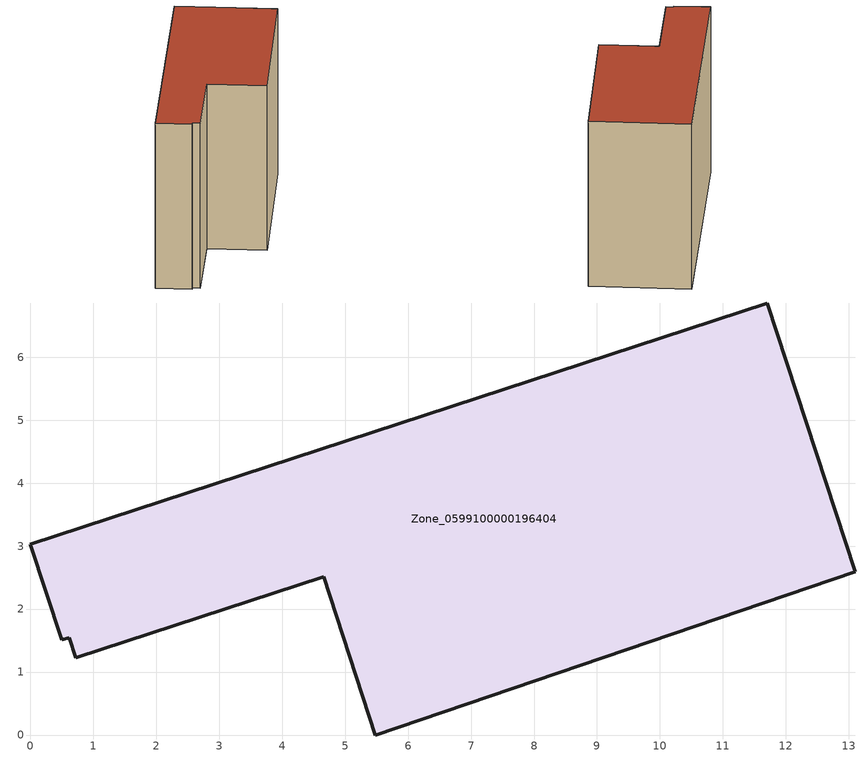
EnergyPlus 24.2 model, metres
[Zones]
Zone_0599100000196404
 floor ground (C_G): 4.66,2.51 0.72,1.23 0.62,1.55 0.5,1.52 0,3.03 11.71,6.86 13.1,2.59 5.47,0 z0
 wall outside (C_F): 5.47,0 13.1,2.59 11.71,6.86 0,3.03 0.5,1.52 0.62,1.55 0.72,1.23 4.66,2.51 5.47,0 z0:7.84
 roof outside (C_R): 0.72,1.23 4.66,2.51 5.47,0 13.1,2.59 11.71,6.86 0,3.03 0.5,1.52 0.62,1.55 z7.84
[BUILDING]
Pand.0599100000196404: North Axis=0; Terrain=City; Loads Convergence Tolerance Value=0.04; Temperature Convergence Tolerance Value=0.4; Solar Distribution=FullExterior; Maximum Number of Warmup Days=25; Minimum Number of Warmup Days=1
[Site:Location]
Rotterdam.The.Hague.AP_ZH_NLD Design_Conditions: Latitude=51.96; Longitude=4.45; Time Zone=1; Elevation=-4.5
[SITE:GROUNDTEMPERATURE:BUILDINGSURFACE]
18, 18, 18, 18, 18, 18, 18, 18, 18, 18, 18, 18
[MATERIAL] Thermal Absorptance=0.9; Solar Absorptance=0.7; Visible Absorptance=0.7
Name | Roughness | Thickness | Conductivity | Density | Specific Heat
G.TI.1946 | MediumSmooth | 0.15 | 1 | 540 | 1210
F.TI.1946 | Rough | 0.3 | 0.857143 | 1920 | 840
R.TI.1946 | MediumRough | 0.2 | 0.1 | 1500 | 1000
[CONSTRUCTION]
C_G: G.TI.1946
C_F: F.TI.1946
C_R: R.TI.1946
[ZONE]
Zone_0599100000196404: Type=1; Multiplier=1; Ceiling Height=Autocalculate; Volume=Autocalculate; Floor Area=autocalculate; Part of Total Floor Area=Yes
[ZONEINFILTRATION:DESIGNFLOWRATE]
Infil_Zone_0599100000196404: Zone or ZoneList or Space or SpaceList=Zone_0599100000196404; Schedule=AlwaysOn; Design Flow Rate Calculation Method=Flow/Area; Flow Rate per Floor Area=0.003; Constant Term Coefficient=1; Temperature Term Coefficient=0; Velocity Term Coefficient=0; Velocity Squared Term Coefficient=0
[HVACTEMPLATE:ZONE:IDEALLOADSAIRSYSTEM]
Zone_0599100000196404: Maximum Heating Supply Air Temperature=50; Minimum Cooling Supply Air Temperature=13; Maximum Heating Supply Air Humidity Ratio=0.0156; Minimum Cooling Supply Air Humidity Ratio=0.0077; Heating Limit=NoLimit; Cooling Limit=NoLimit; Dehumidification Control Type=ConstantSensibleHeatRatio; Cooling Sensible Heat Ratio=0.7; Dehumidification Setpoint=60; Humidification Control Type=None; Humidification Setpoint=30; Outdoor Air Method=None; Outdoor Air Flow Rate per Person=0.00944; Outdoor Air Flow Rate per Zone Floor Area=0; Outdoor Air Flow Rate per Zone=0; Demand Controlled Ventilation Type=None; Outdoor Air Economizer Type=NoEconomizer; Heat Recovery Type=None; Sensible Heat Recovery Effectiveness=0.7; Latent Heat Recovery Effectiveness=0.65
[ZONECONTROL:THERMOSTAT]
ThermostatControl_Zone_0599100000196404: Zone or ZoneList=Zone_0599100000196404; Control Type Schedule=DualSetpointControlType; Control 1=Thermostat_Zone_0599100000196404; Temperature Difference Between Cutout And Setpoint=0
[THERMOSTATSETPOINT:DUALSETPOINT]
Thermostat_Zone_0599100000196404: Heating Setpoint Temperature Schedule=HeatingSetpoint_Zone_0599100000196404; Cooling Setpoint Temperature Schedule=CoolingSetpoint_Zone_0599100000196404
[SCHEDULE:COMPACT]
HeatingSetpoint_Zone_0599100000196404: Through: 12/31, For: AllDays, Until: 24:00, 21
CoolingSetpoint_Zone_0599100000196404: Through: 12/31, For: AllDays, Until: 24:00, 24
DualSetpointControlType: Through: 12/31, For: AllDays, Until: 24:00, 4
AlwaysOn: Through: 12/31, For: AllDays, Until: 24:00, 1
